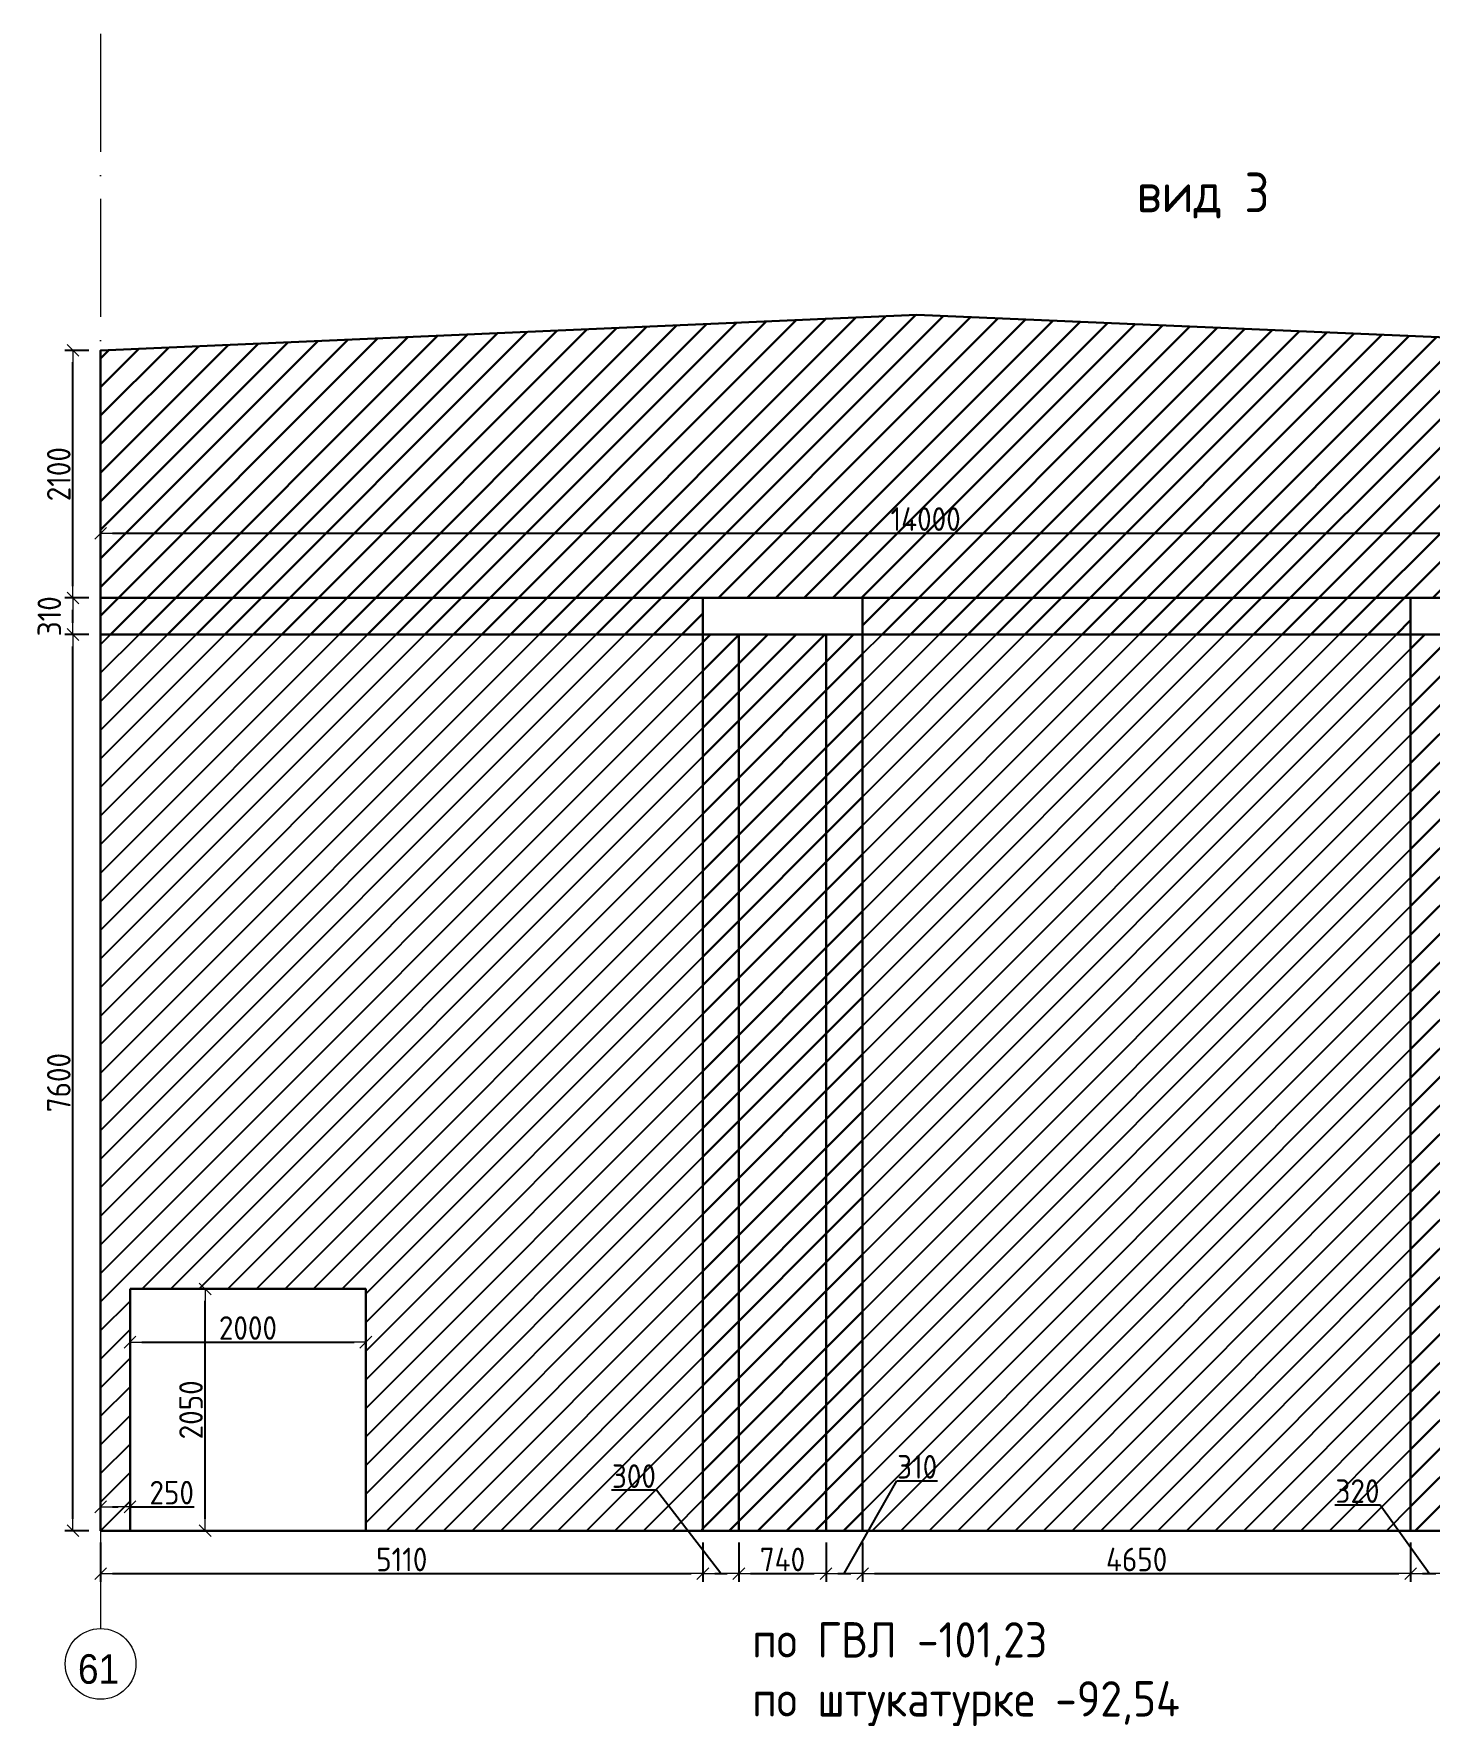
# Model space of a CAD drawing. Header units: millimetres. Extents: x 209 to 1046824, y -248937 to 510758.
# Drawn here: x 135928 to 147767, y -2490 to 11861 of the extents above; entities that cross this region are included whole.
import ezdxf

# ---------------------------------------------------------------- set-up
doc = ezdxf.new("R2010")
doc.units = ezdxf.units.MM
doc.linetypes.add('50_200_ШТРИХ_1Т_ш5_п1_п1_', pattern=[1400, 1000, -200, 0, -200])
doc.layers.add('$AUDIT_BAD_LAYER1', color=7, linetype='Continuous')
doc.layers.add('ГВЛ', color=20, linetype='Continuous')
for name, color, linetype, lineweight, true_color in [('Оси-1', 7, 'Continuous', 20, 0xaaaaaa), ('Оси-2', 7, 'Continuous', 9, 0xaaaaaa), ('Оси-3', 7, '50_200_ШТРИХ_1Т_ш5_п1_п1_', 9, 0xaaaaaa)]:
    doc.layers.add(name, color=color, linetype=linetype, lineweight=lineweight, true_color=true_color)
for name, color, linetype, lineweight in [('Основные линии', 7, 'Continuous', 30), ('Пластиковые уголки', 1, 'Continuous', 30), ('Размеры', 7, 'Continuous', 15)]:
    doc.layers.add(name, color=color, linetype=linetype, lineweight=lineweight)
doc.styles.add('Arial', font='arial.ttf', dxfattribs={"width": 0.9, "height": 500})
doc.styles.add('СПДС', font='isocpeur.ttf', dxfattribs={"width": 0.9})
doc.dimstyles.new('Размера А3', dxfattribs={"dimtxt": 200, "dimasz": 100, "dimexe": 70, "dimexo": 100, "dimgap": 20, "dimtad": 1, "dimdec": 0, "dimrnd": 10, "dimzin": 0, "dimdsep": 46, "dimtxsty": 'СПДС', "dimblk": 'ARROWHEAD_6', "dimcen": 1, "dimclrd": 256, "dimclre": 256, "dimclrt": 256, "dimazin": 0, "dimtfac": 1, "dimtdec": 0, "dimtmove": 2, "dimatfit": 3, "dimfxl": 1, "dimtolj": 1, "dimtzin": 0, "dimarcsym": 0})

# ---------------------------------------------------------------- blocks, each defined once
blk = doc.blocks.new('ARROWHEAD_6')
at = {"color": 0, "linetype": 'Continuous'}
for p, q in [((0, 0), (-1, 0)), ((-0.5, -0.5), (0.5, 0.5))]:
    blk.add_line(p, q, dxfattribs=at)
blk = doc.blocks.new('*D78')
at = {"layer": 'Defpoints', "color": 0, "lineweight": 30, "transparency": 16777216}
for p in [(136745, 1217), (137382, 1217), (136745, -833)]:
    blk.add_point(p, dxfattribs=at)
at = {"layer": 'Размеры', "lineweight": -2, "transparency": 16777216}
for p, q in [((136845, 1217), (137452, 1217)), ((137382, -733), (137382, 1117)), ((136845, -833), (137452, -833))]:
    blk.add_line(p, q, dxfattribs=at)
at = {"layer": 'Размеры', "lineweight": -2, "transparency": 16777216, "xscale": 100, "yscale": 100, "zscale": 100}
for p, rotation in [((137382, 1217), 90), ((137382, -833), 270)]:
    blk.add_blockref('ARROWHEAD_6', p, dxfattribs=dict(at, rotation=rotation))
at = {"layer": 'Размеры', "lineweight": 15, "transparency": 16777216, "insert": (137262, 192), "char_height": 200, "attachment_point": 5, "rotation": 90, "style": 'СПДС'}
blk.add_mtext('\\A1;2050', dxfattribs=at)
blk = doc.blocks.new('*D79')
at = {"layer": 'Defpoints', "color": 0, "lineweight": 30, "transparency": 16777216}
for p in [(136745, 1217), (138745, 1217), (138745, 766)]:
    blk.add_point(p, dxfattribs=at)
at = {"layer": 'Размеры', "lineweight": -2, "transparency": 16777216}
for p, q in [((136745, 1117), (136745, 696)), ((138745, 1117), (138745, 696)), ((136845, 766), (138645, 766))]:
    blk.add_line(p, q, dxfattribs=at)
at = {"layer": 'Размеры', "lineweight": -2, "transparency": 16777216, "xscale": 100, "yscale": 100, "zscale": 100, "rotation": 180}
blk.add_blockref('ARROWHEAD_6', (136745, 766), dxfattribs=at)
at = {"layer": 'Размеры', "lineweight": -2, "transparency": 16777216, "xscale": 100, "yscale": 100, "zscale": 100}
blk.add_blockref('ARROWHEAD_6', (138745, 766), dxfattribs=at)
at = {"layer": 'Размеры', "lineweight": 15, "transparency": 16777216, "insert": (137745, 886), "char_height": 200, "attachment_point": 5, "style": 'СПДС'}
blk.add_mtext('\\A1;2000', dxfattribs=at)
blk = doc.blocks.new('*D80')
at = {"layer": 'Defpoints', "color": 0, "lineweight": 30, "transparency": 16777216}
for p in [(136745, -630), (136495, -833), (136745, -833)]:
    blk.add_point(p, dxfattribs=at)
at = {"layer": 'Размеры', "lineweight": -2, "transparency": 16777216}
for p, q in [((136495, -733), (136495, -560)), ((136745, -733), (136745, -560)), ((136595, -630), (136645, -630)), ((136745, -630), (137289, -630))]:
    blk.add_line(p, q, dxfattribs=at)
at = {"layer": 'Размеры', "lineweight": -2, "transparency": 16777216, "xscale": 100, "yscale": 100, "zscale": 100, "rotation": 180}
blk.add_blockref('ARROWHEAD_6', (136495, -630), dxfattribs=at)
at = {"layer": 'Размеры', "lineweight": -2, "transparency": 16777216, "xscale": 100, "yscale": 100, "zscale": 100}
blk.add_blockref('ARROWHEAD_6', (136745, -630), dxfattribs=at)
at = {"layer": 'Размеры', "lineweight": 15, "transparency": 16777216, "insert": (137098, -510), "char_height": 200, "attachment_point": 5, "style": 'СПДС'}
blk.add_mtext('\\A1;250', dxfattribs=at)
blk = doc.blocks.new('*D81')
at = {"layer": 'Defpoints', "color": 0, "lineweight": 30, "transparency": 16777216}
for p in [(136260, 6767), (136495, 6767), (136495, -833)]:
    blk.add_point(p, dxfattribs=at)
at = {"layer": 'Размеры', "lineweight": -2, "transparency": 16777216}
for p, q in [((136395, 6767), (136190, 6767)), ((136260, -733), (136260, 6667)), ((136395, -833), (136190, -833))]:
    blk.add_line(p, q, dxfattribs=at)
at = {"layer": 'Размеры', "lineweight": -2, "transparency": 16777216, "xscale": 100, "yscale": 100, "zscale": 100}
for p, rotation in [((136260, 6767), 90), ((136260, -833), 270)]:
    blk.add_blockref('ARROWHEAD_6', p, dxfattribs=dict(at, rotation=rotation))
at = {"layer": 'Размеры', "lineweight": 15, "transparency": 16777216, "insert": (136140, 2967), "char_height": 200, "attachment_point": 5, "rotation": 90, "style": 'СПДС'}
blk.add_mtext('\\A1;7600', dxfattribs=at)
blk = doc.blocks.new('*D82')
at = {"layer": 'Defpoints', "color": 0, "lineweight": 30, "transparency": 16777216}
for p in [(136260, 7077), (136495, 7077), (136495, 6767)]:
    blk.add_point(p, dxfattribs=at)
at = {"layer": 'Размеры', "lineweight": -2, "transparency": 16777216}
for p, q in [((136395, 7077), (136190, 7077)), ((136260, 6867), (136260, 6977)), ((136395, 6767), (136190, 6767))]:
    blk.add_line(p, q, dxfattribs=at)
at = {"layer": 'Размеры', "lineweight": -2, "transparency": 16777216, "xscale": 100, "yscale": 100, "zscale": 100}
for p, rotation in [((136260, 7077), 90), ((136260, 6767), 270)]:
    blk.add_blockref('ARROWHEAD_6', p, dxfattribs=dict(at, rotation=rotation))
at = {"layer": 'Размеры', "lineweight": 15, "transparency": 16777216, "insert": (136060, 6922), "char_height": 200, "attachment_point": 5, "rotation": 90, "style": 'СПДС'}
blk.add_mtext('\\A1;310', dxfattribs=at)
blk = doc.blocks.new('*D83')
at = {"layer": 'Defpoints', "color": 0, "lineweight": 30, "transparency": 16777216}
for p in [(136260, 9177), (136495, 9177), (136495, 7077)]:
    blk.add_point(p, dxfattribs=at)
at = {"layer": 'Размеры', "lineweight": -2, "transparency": 16777216}
for p, q in [((136395, 9177), (136190, 9177)), ((136260, 7177), (136260, 9077)), ((136395, 7077), (136190, 7077))]:
    blk.add_line(p, q, dxfattribs=at)
at = {"layer": 'Размеры', "lineweight": -2, "transparency": 16777216, "xscale": 100, "yscale": 100, "zscale": 100}
for p, rotation in [((136260, 9177), 90), ((136260, 7077), 270)]:
    blk.add_blockref('ARROWHEAD_6', p, dxfattribs=dict(at, rotation=rotation))
at = {"layer": 'Размеры', "lineweight": 15, "transparency": 16777216, "insert": (136140, 8127), "char_height": 200, "attachment_point": 5, "rotation": 90, "style": 'СПДС'}
blk.add_mtext('\\A1;2100', dxfattribs=at)
blk = doc.blocks.new('*D84')
at = {"layer": 'Defpoints', "color": 0, "lineweight": 30, "transparency": 16777216}
for p in [(136495, -833), (141605, -833), (141605, -1197)]:
    blk.add_point(p, dxfattribs=at)
at = {"layer": 'Размеры', "lineweight": -2, "transparency": 16777216}
for p, q in [((136495, -933), (136495, -1267)), ((141605, -933), (141605, -1267)), ((136595, -1197), (141505, -1197))]:
    blk.add_line(p, q, dxfattribs=at)
at = {"layer": 'Размеры', "lineweight": -2, "transparency": 16777216, "xscale": 100, "yscale": 100, "zscale": 100, "rotation": 180}
blk.add_blockref('ARROWHEAD_6', (136495, -1197), dxfattribs=at)
at = {"layer": 'Размеры', "lineweight": -2, "transparency": 16777216, "xscale": 100, "yscale": 100, "zscale": 100}
blk.add_blockref('ARROWHEAD_6', (141605, -1197), dxfattribs=at)
at = {"layer": 'Размеры', "lineweight": 15, "transparency": 16777216, "insert": (139050, -1077), "char_height": 200, "attachment_point": 5, "style": 'СПДС'}
blk.add_mtext('\\A1;5110', dxfattribs=at)
blk = doc.blocks.new('*D85')
at = {"layer": 'Defpoints', "color": 0, "lineweight": 30, "transparency": 16777216}
for p in [(141605, -833), (141910, -833), (141910, -1197)]:
    blk.add_point(p, dxfattribs=at)
at = {"layer": 'Размеры', "lineweight": -2, "transparency": 16777216}
for p, q in [((141211, -490), (140829, -490)), ((141757, -1197), (141211, -490)), ((141605, -933), (141605, -1267)), ((141910, -933), (141910, -1267)), ((141705, -1197), (141810, -1197))]:
    blk.add_line(p, q, dxfattribs=at)
at = {"layer": 'Размеры', "lineweight": -2, "transparency": 16777216, "xscale": 100, "yscale": 100, "zscale": 100, "rotation": 180}
blk.add_blockref('ARROWHEAD_6', (141605, -1197), dxfattribs=at)
at = {"layer": 'Размеры', "lineweight": -2, "transparency": 16777216, "xscale": 100, "yscale": 100, "zscale": 100}
blk.add_blockref('ARROWHEAD_6', (141910, -1197), dxfattribs=at)
at = {"layer": 'Размеры', "lineweight": 15, "transparency": 16777216, "insert": (141020, -370), "char_height": 200, "attachment_point": 5, "style": 'СПДС'}
blk.add_mtext('\\A1;300', dxfattribs=at)
blk = doc.blocks.new('*D86')
at = {"layer": 'Defpoints', "color": 0, "lineweight": 30, "transparency": 16777216}
for p in [(141910, -833), (142650, -833), (142650, -1197)]:
    blk.add_point(p, dxfattribs=at)
at = {"layer": 'Размеры', "lineweight": -2, "transparency": 16777216}
for p, q in [((141910, -933), (141910, -1267)), ((142650, -933), (142650, -1267)), ((142010, -1197), (142550, -1197))]:
    blk.add_line(p, q, dxfattribs=at)
at = {"layer": 'Размеры', "lineweight": -2, "transparency": 16777216, "xscale": 100, "yscale": 100, "zscale": 100, "rotation": 180}
blk.add_blockref('ARROWHEAD_6', (141910, -1197), dxfattribs=at)
at = {"layer": 'Размеры', "lineweight": -2, "transparency": 16777216, "xscale": 100, "yscale": 100, "zscale": 100}
blk.add_blockref('ARROWHEAD_6', (142650, -1197), dxfattribs=at)
at = {"layer": 'Размеры', "lineweight": 15, "transparency": 16777216, "insert": (142280, -1077), "char_height": 200, "attachment_point": 5, "style": 'СПДС'}
blk.add_mtext('\\A1;740', dxfattribs=at)
blk = doc.blocks.new('*D87')
at = {"layer": 'Defpoints', "color": 0, "lineweight": 30, "transparency": 16777216}
for p in [(142650, -833), (142960, -833), (142960, -1197)]:
    blk.add_point(p, dxfattribs=at)
at = {"layer": 'Размеры', "lineweight": -2, "transparency": 16777216}
for p, q in [((142805, -1197), (143250, -411)), ((143250, -411), (143596, -411)), ((142650, -933), (142650, -1267)), ((142960, -933), (142960, -1267)), ((142750, -1197), (142860, -1197))]:
    blk.add_line(p, q, dxfattribs=at)
at = {"layer": 'Размеры', "lineweight": -2, "transparency": 16777216, "xscale": 100, "yscale": 100, "zscale": 100, "rotation": 180}
blk.add_blockref('ARROWHEAD_6', (142650, -1197), dxfattribs=at)
at = {"layer": 'Размеры', "lineweight": -2, "transparency": 16777216, "xscale": 100, "yscale": 100, "zscale": 100}
blk.add_blockref('ARROWHEAD_6', (142960, -1197), dxfattribs=at)
at = {"layer": 'Размеры', "lineweight": 15, "transparency": 16777216, "insert": (143423, -291), "char_height": 200, "attachment_point": 5, "style": 'СПДС'}
blk.add_mtext('\\A1;310', dxfattribs=at)
blk = doc.blocks.new('*D88')
at = {"layer": 'Defpoints', "color": 0, "lineweight": 30, "transparency": 16777216}
for p in [(142960, -833), (147610, -833), (147610, -1197)]:
    blk.add_point(p, dxfattribs=at)
at = {"layer": 'Размеры', "lineweight": -2, "transparency": 16777216}
for p, q in [((142960, -933), (142960, -1267)), ((147610, -933), (147610, -1267)), ((143060, -1197), (147510, -1197))]:
    blk.add_line(p, q, dxfattribs=at)
at = {"layer": 'Размеры', "lineweight": -2, "transparency": 16777216, "xscale": 100, "yscale": 100, "zscale": 100, "rotation": 180}
blk.add_blockref('ARROWHEAD_6', (142960, -1197), dxfattribs=at)
at = {"layer": 'Размеры', "lineweight": -2, "transparency": 16777216, "xscale": 100, "yscale": 100, "zscale": 100}
blk.add_blockref('ARROWHEAD_6', (147610, -1197), dxfattribs=at)
at = {"layer": 'Размеры', "lineweight": 15, "transparency": 16777216, "insert": (145285, -1077), "char_height": 200, "attachment_point": 5, "style": 'СПДС'}
blk.add_mtext('\\A1;4650', dxfattribs=at)
blk = doc.blocks.new('*D89')
at = {"layer": 'Defpoints', "color": 0, "lineweight": 30, "transparency": 16777216}
for p in [(147610, -833), (147925, -833), (147925, -1197)]:
    blk.add_point(p, dxfattribs=at)
at = {"layer": 'Размеры', "lineweight": -2, "transparency": 16777216}
for p, q in [((147350, -617), (146968, -617)), ((147767, -1197), (147350, -617)), ((147610, -933), (147610, -1267)), ((147925, -933), (147925, -1267)), ((147710, -1197), (147825, -1197))]:
    blk.add_line(p, q, dxfattribs=at)
at = {"layer": 'Размеры', "lineweight": -2, "transparency": 16777216, "xscale": 100, "yscale": 100, "zscale": 100, "rotation": 180}
blk.add_blockref('ARROWHEAD_6', (147610, -1197), dxfattribs=at)
at = {"layer": 'Размеры', "lineweight": -2, "transparency": 16777216, "xscale": 100, "yscale": 100, "zscale": 100}
blk.add_blockref('ARROWHEAD_6', (147925, -1197), dxfattribs=at)
at = {"layer": 'Размеры', "lineweight": 15, "transparency": 16777216, "insert": (147159, -497), "char_height": 200, "attachment_point": 5, "style": 'СПДС'}
blk.add_mtext('\\A1;320', dxfattribs=at)
blk = doc.blocks.new('*D98')
at = {"layer": 'Defpoints', "color": 0, "lineweight": 30, "transparency": 16777216}
for p in [(136495, 9177), (150495, 9177), (150495, 7626)]:
    blk.add_point(p, dxfattribs=at)
at = {"layer": 'Размеры', "lineweight": -2, "transparency": 16777216}
for p, q in [((136495, 9077), (136495, 7556)), ((150495, 9077), (150495, 7556)), ((136595, 7626), (150395, 7626))]:
    blk.add_line(p, q, dxfattribs=at)
at = {"layer": 'Размеры', "lineweight": -2, "transparency": 16777216, "xscale": 100, "yscale": 100, "zscale": 100, "rotation": 180}
blk.add_blockref('ARROWHEAD_6', (136495, 7626), dxfattribs=at)
at = {"layer": 'Размеры', "lineweight": -2, "transparency": 16777216, "xscale": 100, "yscale": 100, "zscale": 100}
blk.add_blockref('ARROWHEAD_6', (150495, 7626), dxfattribs=at)
at = {"layer": 'Размеры', "lineweight": 15, "transparency": 16777216, "insert": (143495, 7746), "char_height": 200, "attachment_point": 5, "style": 'СПДС'}
blk.add_mtext('\\A1;14000', dxfattribs=at)
blk = doc.blocks.new('Ось сетки - Круг_Ø6_00__ISO-2_5_0_9K_-17386508-АИ_План этажа Радиаторы_2')
at = {"layer": 'Оси-1'}
blk.add_circle((0, 0), 3, dxfattribs=at)

msp = doc.modelspace()

# ---------------------------------------------------------------- hatches: boundary and pattern name
at = {"layer": '$AUDIT_BAD_LAYER1', "transparency": 33554559}
h = msp.add_hatch(dxfattribs=at)
h.set_pattern_fill('ANSI31', color=3, scale=54)
h.set_pattern_definition([(45, (136494.69, -832.78), (-121.2335, 121.2335), [])])
h.paths.add_polyline_path([(136494.7, -832.8), (136494.7, 6767.2), (141604.7, 6767.2), (141604.7, -832.8), (138744.7, -832.8), (138744.7, 1217.2), (136744.7, 1217.2), (136744.7, -832.8)])
h.paths.add_polyline_path([(142959.7, -832.8), (142959.7, 6767.2), (147609.7, 6767.2), (147609.7, -832.8)])
h.paths.add_polyline_path([(148874.7, -832.8), (148874.7, 6767.2), (151344.7, 6767.2), (151344.7, -832.8), (151024.7, -832.8), (151024.7, 1417.2), (149024.7, 1417.2), (149024.7, -832.8)])
h.paths.add_polyline_path([(156363.8, -832.8), (156363.8, 6617.2), (157463.8, 6617.2), (157463.8, -832.8)])
at = {"layer": 'ГВЛ', "lineweight": 30, "transparency": 33554559}
h = msp.add_hatch(dxfattribs=at)
h.set_pattern_fill('ANSI31', color=5, scale=54)
h.set_pattern_definition([(45, (136494.69, -832.78), (-121.2335, 121.2335), [])])
h.paths.add_polyline_path([(136494.7, 7077.2), (136494.7, 9177.2), (143419.7, 9477.2), (148241.4, 9272.8), (148241.4, 7077.2)])
h.paths.add_polyline_path([(153004.2, -832.8), (153004.2, 6202.6), (155104.2, 6202.6), (155104.2, -832.8)])
h.paths.add_polyline_path([(155104.2, 6674.3), (155104.2, 8767.2), (155443.8, 8767.2), (156103.8, 8767.2), (156103.8, 6617.2), (156363.8, 6617.2), (156363.8, -832.8), (155443.8, -832.8), (155443.8, 6202.6)])
h.paths.add_polyline_path([(152144.7, -832.8), (152144.7, 8767.2), (152664.7, 8767.2), (153004.2, 8767.2), (153004.2, 6674.3), (152664.7, 6202.6), (152664.7, -832.8)])
h.paths.add_polyline_path([(141909.7, -832.8), (141909.7, 6767.2), (142649.7, 6767.2), (142649.7, -832.8)])
h.paths.add_polyline_path([(153004.2, 6674.3), (153004.2, 9140.2), (155104.2, 9094.2), (155104.2, 6674.3)])
h.paths.add_polyline_path([(148241.4, 7077.2), (148241.4, 9272.8), (150494.7, 9177.2), (150494.7, 7077.2), (148874.7, 7077.2)])
h.paths.add_polyline_path([(151744.7, -832.8), (151744.7, 8767.2), (152144.7, 8767.2), (152144.7, -832.8)])
h.paths.add_polyline_path([(151344.7, -832.8), (151344.7, 6767.2), (151744.7, 6767.2), (151744.7, -832.8)])
h.paths.add_polyline_path([(148241.4, -832.8), (148241.4, 6767.2), (148574.7, 6767.2), (148574.7, -832.8)])
h.paths.add_polyline_path([(147609.7, -832.8), (147609.7, 6767.2), (147924.7, 6767.2), (147924.7, -832.8)])
h.paths.add_polyline_path([(147924.7, -832.8), (147924.7, 6767.2), (148241.4, 6767.2), (148241.4, -832.8)])
h.paths.add_polyline_path([(156363.8, 6877.2), (156363.8, 9027.2), (157463.8, 8979.5), (157463.8, 6877.2)])
h.paths.add_polyline_path([(142649.7, -832.8), (142649.7, 6767.2), (142959.7, 6767.2), (142959.7, -832.8)])
h.paths.add_polyline_path([(141604.7, -832.8), (141604.7, 6767.2), (141909.7, 6767.2), (141909.7, -832.8)])
h.paths.add_polyline_path([(148574.7, -832.8), (148574.7, 6767.2), (148874.7, 6767.2), (148874.7, -832.8)])
h.paths.add_polyline_path([(136494.7, 6767.2), (136494.7, 7077.2), (141604.7, 7077.2), (141604.7, 6767.2)])
h.paths.add_polyline_path([(142959.7, 6767.2), (142959.7, 7077.2), (147609.7, 7077.2), (147609.7, 6767.2)])
h.paths.add_polyline_path([(153004.2, 6674.3), (155104.2, 6674.3), (155104.2, 6202.6), (153004.2, 6202.6)])
h.paths.add_polyline_path([(148874.7, 6767.2), (148874.7, 7077.2), (151344.7, 7077.2), (151344.7, 6767.2)])
h.paths.add_polyline_path([(156363.8, 6617.2), (156363.8, 6877.2), (157463.8, 6877.2), (157463.8, 6617.2)])

# ---------------------------------------------------------------- linework, layer by layer
at = {"layer": 'Оси-3'}
msp.add_line((136494.7, 11861.2), (136494.7, -1662.7), dxfattribs=at)
at = {"layer": 'Основные линии'}
for p, q in [((136494.7, -832.8), (141604.7, -832.8)), ((141604.7, -832.8), (141909.7, -832.8)), ((141909.7, -832.8), (142649.7, -832.8)), ((142959.7, -832.8), (142649.7, -832.8)), ((142959.7, -832.8), (147609.7, -832.8)), ((147609.7, -832.8), (147924.7, -832.8))]:
    msp.add_line(p, q, dxfattribs=at)
for points in [[(136494.7, 7077.2), (150494.7, 7077.2), (150494.7, 9177.2), (143419.7, 9477.2), (136494.7, 9177.2)], [(136494.7, 6767.2), (141604.7, 6767.2), (141604.7, 7077.2), (136494.7, 7077.2)], [(147609.7, 6767.2), (142959.7, 6767.2), (142959.7, 7077.2), (147609.7, 7077.2)], [(136494.7, -832.8), (141604.7, -832.8), (141604.7, 6767.2), (136494.7, 6767.2)], [(141604.7, -832.8), (141909.7, -832.8), (141909.7, 6767.2), (141604.7, 6767.2)], [(141909.7, 6767.2), (142649.7, 6767.2), (142649.7, -832.8), (141909.7, -832.8)], [(142959.7, -832.8), (142649.7, -832.8), (142649.7, 6767.2), (142959.7, 6767.2)], [(147609.7, -832.8), (142959.7, -832.8), (142959.7, 6767.2), (147609.7, 6767.2)], [(147924.7, -832.8), (147609.7, -832.8), (147609.7, 6767.2), (147924.7, 6767.2)], [(136744.7, 1217.2), (138744.7, 1217.2), (138744.7, -832.8), (136744.7, -832.8)]]:
    msp.add_lwpolyline(points, close=True, dxfattribs=at)
at = {"layer": 'Пластиковые уголки'}
for points in [[(136494.7, 7077.2), (141604.7, 7077.2)], [(142959.7, 7077.2), (147609.7, 7077.2)], [(141909.7, -832.8), (141909.7, 6767.2)], [(142649.7, 6767.2), (142649.7, -832.8)]]:
    msp.add_lwpolyline(points, dxfattribs=at)

# ---------------------------------------------------------------- block references
at = {"layer": 'Оси-1', "xscale": 100, "yscale": 100, "zscale": 100, "rotation": 180}
msp.add_blockref('Ось сетки - Круг_Ø6_00__ISO-2_5_0_9K_-17386508-АИ_План этажа Радиаторы_2', (136494.7, -1962.7), dxfattribs=at)

# ---------------------------------------------------------------- texts
at = {"layer": 'Оси-2', "insert": (136477.3, -2007.3), "char_height": 250, "width": 702, "attachment_point": 5, "line_spacing_factor": 0.936439, "style": 'Arial'}
msp.add_mtext('\\pxqc,t4.572,9.144,13.716,18.288,22.86,27.432,32.004,36.576,41.148,45.72,50.292,54.864,59.436,64.008,68.58,73.152,77.724,82.296,86.868,91.44,96.012,100.584,105.156,109.728,114.3,118.872,123.444,128.016,132.588,137.16,141.732,146.304;{61}', dxfattribs=at)
at = {"layer": 'Основные линии', "insert": (145285, 10684.5), "char_height": 335.67, "attachment_point": 1, "style": 'СПДС'}
msp.add_mtext_dynamic_manual_height_columns('вид 3', width=59136.488, gutter_width=1678.4, heights=[0], dxfattribs=at)
at = {"layer": 'Основные линии', "color": 0, "insert": (142022.7, -1608.6), "char_height": 300, "attachment_point": 1, "style": 'СПДС'}
msp.add_mtext_dynamic_manual_height_columns('по ГВЛ -101,23 ^Jпо штукатурке -92,54', width=5225.369, gutter_width=12.5, heights=[0], dxfattribs=at)

# ---------------------------------------------------------------- dimensions: what is measured, and where the dimension line sits
at = {"layer": 'Размеры', "lineweight": 15}
for base, p1, p2, picture, middle in [((136259.5, 9177.2), (136494.7, 7077.2), (136494.7, 9177.2), '*D83', (136139.5, 8127.2)), ((136259.5, 7077.2), (136494.7, 6767.2), (136494.7, 7077.2), '*D82', (136059.5, 6922.2)), ((136259.5, 6767.2), (136494.7, -832.8), (136494.7, 6767.2), '*D81', (136139.5, 2967.2)), ((137381.5, 1217.2), (136744.7, -832.8), (136744.7, 1217.2), '*D78', (137261.5, 192.2))]:
    dim = msp.add_linear_dim(base=base, p1=p1, p2=p2, angle=90, dimstyle='Размера А3', dxfattribs=at)
    dim.commit()
    dim.dimension.update_dxf_attribs({"geometry": picture, "text_midpoint": middle})
for base, p1, p2, picture, middle in [((150494.7, 7625.7), (136494.7, 9177.2), (150494.7, 9177.2), '*D98', (143494.7, 7745.7)), ((138744.7, 765.7), (136744.7, 1217.2), (138744.7, 1217.2), '*D79', (137744.7, 885.7)), ((141604.7, -1196.8), (136494.7, -832.8), (141604.7, -832.8), '*D84', (139049.7, -1076.8)), ((142649.7, -1196.8), (141909.7, -832.8), (142649.7, -832.8), '*D86', (142279.7, -1076.8)), ((147609.7, -1196.8), (142959.7, -832.8), (147609.7, -832.8), '*D88', (145284.7, -1076.8))]:
    dim = msp.add_linear_dim(base=base, p1=p1, p2=p2, dimstyle='Размера А3', dxfattribs=at)
    dim.commit()
    dim.dimension.update_dxf_attribs({"geometry": picture, "text_midpoint": middle})
for base, p1, p2, override, picture, middle in [((141909.7, -1196.8), (141604.7, -832.8), (141909.7, -832.8), {"dimtmove": 1}, '*D85', (141190.5, -490.4)), ((142959.7, -1196.8), (142649.7, -832.8), (142959.7, -832.8), {"dimtmove": 1}, '*D87', (143269.8, -411.4)), ((136744.7, -629.7), (136494.7, -832.8), (136744.7, -832.8), {"dimtmove": 0}, '*D80', (137097.7, -629.7)), ((147924.7, -1196.8), (147609.7, -832.8), (147924.7, -832.8), {"dimtmove": 1}, '*D89', (147329.7, -616.9))]:
    dim = msp.add_linear_dim(base=base, p1=p1, p2=p2, dimstyle='Размера А3', override=override, dxfattribs=at)
    dim.commit()
    dim.dimension.update_dxf_attribs({"geometry": picture, "text_midpoint": middle, "dimtype": 160})

doc.saveas('drawing.dxf')
